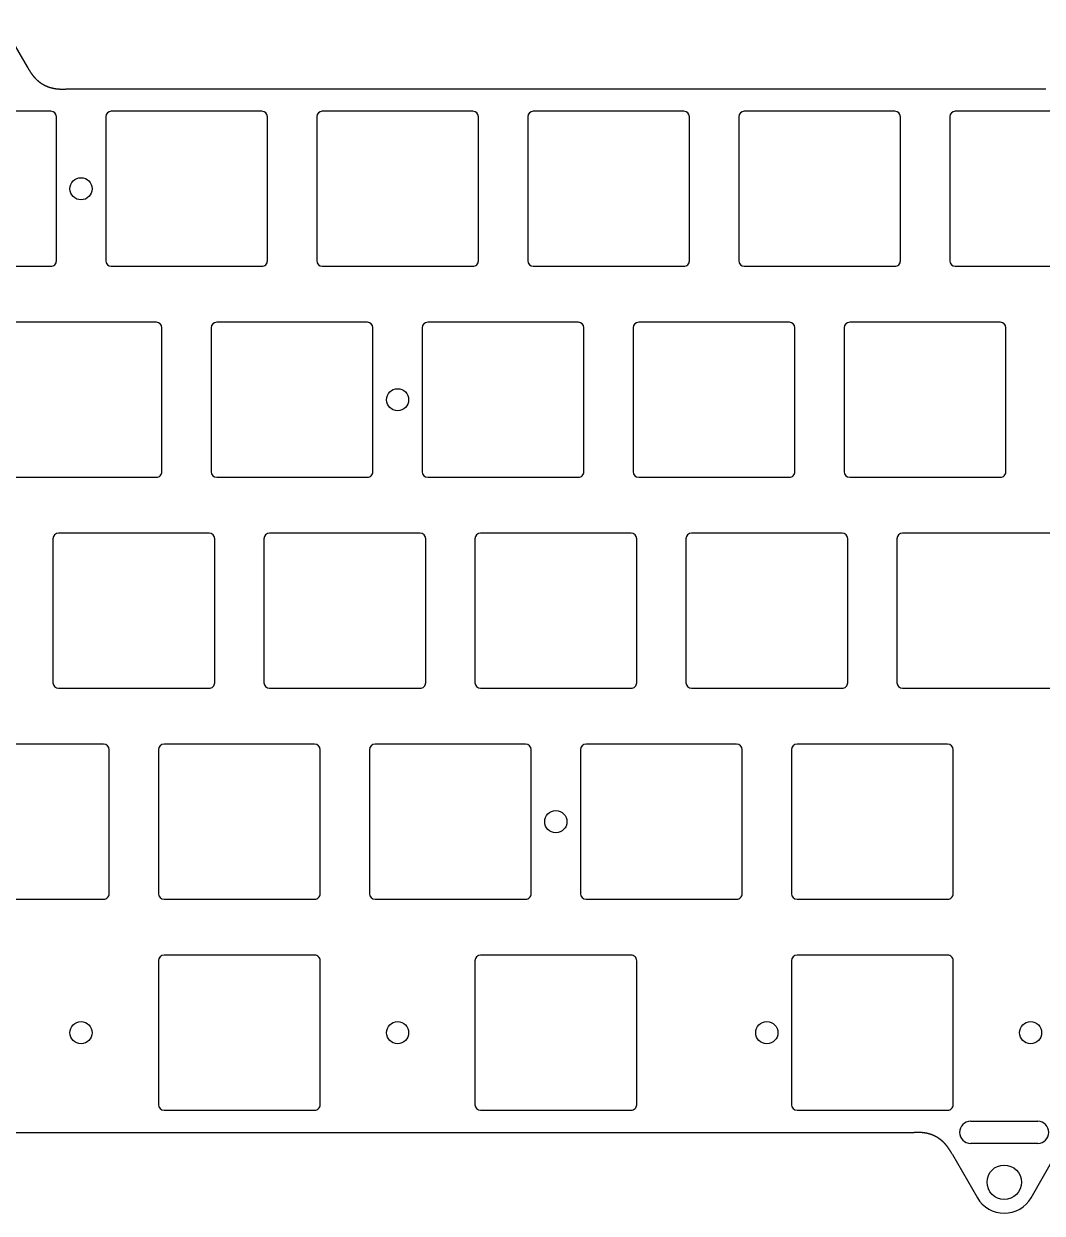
# Model space of a CAD drawing. Header units: millimetres. Extents: x -9 to 276, y -92 to 16.
# Drawn here: x 137.7 to 229.7, y -92.5 to 14.9 of the extents above; entities that cross this region are included whole.
import ezdxf

# ---------------------------------------------------------------- set-up
doc = ezdxf.new("R2010")
doc.units = ezdxf.units.MM
doc.layers.get('0').update_dxf_attribs({"linetype": 'CONTINUOUS'})
doc.layers.add('Edge.Cuts', color=53, linetype='CONTINUOUS', true_color=0xc8a339)

msp = doc.modelspace()

# ---------------------------------------------------------------- linework, layer by layer
for points in [[(164.4625, -82.700025), (164.4625, -69.700025, 0.4142135624), (163.9625, -69.200025), (150.3625, -69.200025, 0.4142123908), (149.8625, -69.700025), (149.8625, -82.700025, 0.4142123908), (150.3625, -83.200025), (163.9625, -83.200025, 0.4142135624)], [(193.0375, -82.700025), (193.0375, -69.700025, 0.4142135624), (192.5375, -69.200025), (178.9375, -69.200025, 0.4142123908), (178.4375, -69.700025), (178.4375, -82.700025, 0.4142123908), (178.9375, -83.200025), (192.5375, -83.200025, 0.4142135624)], [(207.0125, -69.700025), (207.0125, -82.700025, 0.4142123908), (207.5125, -83.200025), (221.1125, -83.200025, 0.4142135624), (221.6125, -82.700025), (221.6125, -69.700025, 0.4142135624), (221.1125, -69.200025), (207.5125, -69.200025, 0.4142123908)]]:
    msp.add_lwpolyline(points, format="xyb", close=True)
for centre in [(142.875, -76.2), (171.45, -76.2), (204.7875, -76.2), (228.6, -76.2)]:
    msp.add_circle(centre, 1)
at = {"layer": 'Edge.Cuts', "linetype": 'CONTINUOUS'}
for p, q in [((138.026537, 11), (135.774871, 14.9)), ((138.026537, 11), (138.048643, 10.961725)), ((138.048643, 10.961725), (138.070962, 10.923156)), ((138.070962, 10.923156), (138.082212, 10.903769)), ((138.082212, 10.903769), (138.093527, 10.884317)), ((138.093527, 10.884317), (138.104911, 10.864802)), ((138.104911, 10.864802), (138.116369, 10.845228)), ((138.116369, 10.845228), (138.127904, 10.825597)), ((138.127904, 10.825597), (138.13952, 10.805913)), ((138.13952, 10.805913), (138.151221, 10.786177)), ((138.151221, 10.786177), (138.163012, 10.766393)), ((138.163012, 10.766393), (138.174895, 10.746563)), ((138.174895, 10.746563), (138.186876, 10.726691)), ((138.186876, 10.726691), (138.198958, 10.706778)), ((138.198958, 10.706778), (138.211144, 10.686828)), ((138.211144, 10.686828), (138.223439, 10.666844)), ((138.223439, 10.666844), (138.229629, 10.656839)), ((138.229629, 10.656839), (138.235848, 10.646828)), ((138.235848, 10.646828), (138.242096, 10.636808)), ((138.242096, 10.636808), (138.248373, 10.626782)), ((138.248373, 10.626782), (138.254681, 10.61675)), ((138.254681, 10.61675), (138.261019, 10.606711)), ((138.261019, 10.606711), (138.267389, 10.596666)), ((138.267389, 10.596666), (138.27379, 10.586616)), ((138.27379, 10.586616), (138.280223, 10.576561)), ((138.280223, 10.576561), (138.286689, 10.566501)), ((138.286689, 10.566501), (138.293189, 10.556436)), ((138.293189, 10.556436), (138.299722, 10.546367)), ((138.299722, 10.546367), (138.306289, 10.536295)), ((138.306289, 10.536295), (138.312891, 10.526219)), ((138.312891, 10.526219), (138.319528, 10.51614)), ((138.319528, 10.51614), (138.3262, 10.506058)), ((138.3262, 10.506058), (138.332909, 10.495974)), ((138.332909, 10.495974), (138.339654, 10.485888)), ((138.339654, 10.485888), (138.346437, 10.4758)), ((138.346437, 10.4758), (138.353257, 10.465711)), ((138.353257, 10.465711), (138.360115, 10.45562)), ((138.360115, 10.45562), (138.367012, 10.445529)), ((138.367012, 10.445529), (138.373948, 10.435438)), ((138.373948, 10.435438), (138.380924, 10.425347)), ((138.380924, 10.425347), (138.38794, 10.415256)), ((138.38794, 10.415256), (138.394996, 10.405166)), ((138.394996, 10.405166), (138.402094, 10.395077)), ((138.402094, 10.395077), (138.409233, 10.384989)), ((138.409233, 10.384989), (138.416414, 10.374903)), ((138.416414, 10.374903), (138.423638, 10.36482)), ((138.423638, 10.36482), (138.430905, 10.354738)), ((138.430905, 10.354738), (138.438215, 10.34466)), ((138.438215, 10.34466), (138.44557, 10.334585)), ((138.44557, 10.334585), (138.452969, 10.324513)), ((138.452969, 10.324513), (138.460413, 10.314445)), ((138.460413, 10.314445), (138.467902, 10.304381)), ((138.467902, 10.304381), (138.475438, 10.294322)), ((138.475438, 10.294322), (138.48302, 10.284267)), ((138.48302, 10.284267), (138.49065, 10.274218)), ((138.49065, 10.274218), (138.498327, 10.264175)), ((138.498327, 10.264175), (138.506052, 10.254137)), ((138.506052, 10.254137), (138.513825, 10.244105)), ((138.513825, 10.244105), (138.521648, 10.234081)), ((138.521648, 10.234081), (138.52952, 10.224063)), ((138.52952, 10.224063), (138.537442, 10.214052)), ((138.537442, 10.214052), (138.545414, 10.204049)), ((138.545414, 10.204049), (138.553438, 10.194055)), ((138.553438, 10.194055), (138.561513, 10.184068)), ((138.561513, 10.184068), (138.56964, 10.17409)), ((138.56964, 10.17409), (138.577819, 10.164121)), ((138.577819, 10.164121), (138.586052, 10.154162)), ((138.586052, 10.154162), (138.594338, 10.144212)), ((138.594338, 10.144212), (138.602678, 10.134273)), ((138.602678, 10.134273), (138.611072, 10.124344)), ((138.611072, 10.124344), (138.619522, 10.114425)), ((138.619522, 10.114425), (138.628026, 10.104518)), ((138.628026, 10.104518), (138.636587, 10.094622)), ((138.636587, 10.094622), (138.645205, 10.084738)), ((138.645205, 10.084738), (138.653879, 10.074866)), ((138.653879, 10.074866), (138.662611, 10.065007)), ((138.662611, 10.065007), (138.6714, 10.055161)), ((138.6714, 10.055161), (138.680248, 10.045327)), ((138.680248, 10.045327), (138.689155, 10.035508)), ((138.689155, 10.035508), (138.698122, 10.025702)), ((138.698122, 10.025702), (138.707148, 10.01591)), ((138.707148, 10.01591), (138.716235, 10.006133)), ((138.716235, 10.006133), (138.725383, 9.996371)), ((138.725383, 9.996371), (138.734592, 9.986624)), ((138.734592, 9.986624), (138.743863, 9.976893)), ((138.743863, 9.976893), (138.753196, 9.967178)), ((138.753196, 9.967178), (138.762593, 9.957479)), ((138.762593, 9.957479), (138.772052, 9.947796)), ((138.772052, 9.947796), (138.781576, 9.938131)), ((138.781576, 9.938131), (138.791164, 9.928483)), ((138.791164, 9.928483), (138.800817, 9.918853)), ((138.800817, 9.918853), (138.810535, 9.909241)), ((138.810535, 9.909241), (138.820319, 9.899647)), ((138.820319, 9.899647), (138.830169, 9.890072)), ((138.830169, 9.890072), (138.840087, 9.880516)), ((138.840087, 9.880516), (138.850071, 9.87098)), ((138.850071, 9.87098), (138.860124, 9.861463)), ((138.860124, 9.861463), (138.870245, 9.851966)), ((138.870245, 9.851966), (138.880434, 9.84249)), ((138.880434, 9.84249), (138.890693, 9.833035)), ((138.890693, 9.833035), (138.901022, 9.823601)), ((138.901022, 9.823601), (138.911421, 9.814188)), ((138.911421, 9.814188), (138.921891, 9.804797)), ((138.921891, 9.804797), (138.932433, 9.795429)), ((138.932433, 9.795429), (138.943046, 9.786083)), ((138.943046, 9.786083), (138.953731, 9.77676)), ((138.953731, 9.77676), (138.96449, 9.76746)), ((138.96449, 9.76746), (138.975321, 9.758183)), ((138.975321, 9.758183), (138.986226, 9.748931)), ((138.986226, 9.748931), (138.997206, 9.739703)), ((138.997206, 9.739703), (139.003256, 9.734655)), ((139.003256, 9.734655), (139.009318, 9.729623)), ((139.009318, 9.729623), (139.015391, 9.724608)), ((139.015391, 9.724608), (139.021476, 9.71961)), ((139.021476, 9.71961), (139.027572, 9.714627)), ((139.027572, 9.714627), (139.033679, 9.709662)), ((139.033679, 9.709662), (139.039798, 9.704712)), ((139.039798, 9.704712), (139.045929, 9.69978)), ((139.045929, 9.69978), (139.052071, 9.694863)), ((139.052071, 9.694863), (139.058224, 9.689964)), ((139.058224, 9.689964), (139.064388, 9.68508)), ((139.064388, 9.68508), (139.070564, 9.680214)), ((139.070564, 9.680214), (139.076751, 9.675364)), ((139.076751, 9.675364), (139.082949, 9.67053)), ((139.082949, 9.67053), (139.089159, 9.665713)), ((139.089159, 9.665713), (139.09538, 9.660913)), ((139.09538, 9.660913), (139.101612, 9.656129)), ((139.101612, 9.656129), (139.107855, 9.651362)), ((139.107855, 9.651362), (139.114109, 9.646612)), ((139.114109, 9.646612), (139.120375, 9.641878)), ((139.120375, 9.641878), (139.126651, 9.637161)), ((139.126651, 9.637161), (139.132939, 9.632461)), ((139.132939, 9.632461), (139.139237, 9.627777)), ((139.139237, 9.627777), (139.145547, 9.62311)), ((139.145547, 9.62311), (139.151868, 9.61846)), ((139.151868, 9.61846), (139.158199, 9.613827)), ((139.158199, 9.613827), (139.164542, 9.60921)), ((139.164542, 9.60921), (139.170895, 9.604611)), ((139.170895, 9.604611), (139.17726, 9.600028)), ((139.17726, 9.600028), (139.183635, 9.595461)), ((139.183635, 9.595461), (139.190021, 9.590912)), ((139.190021, 9.590912), (139.196418, 9.586379)), ((139.196418, 9.586379), (139.202826, 9.581864)), ((139.202826, 9.581864), (139.209244, 9.577365)), ((139.209244, 9.577365), (139.215673, 9.572883)), ((139.215673, 9.572883), (139.222113, 9.568418)), ((139.222113, 9.568418), (139.228564, 9.56397)), ((139.228564, 9.56397), (139.235025, 9.559539)), ((139.235025, 9.559539), (139.241497, 9.555124)), ((139.241497, 9.555124), (139.24798, 9.550727)), ((139.24798, 9.550727), (139.254473, 9.546347)), ((139.254473, 9.546347), (139.260977, 9.541983)), ((139.260977, 9.541983), (139.267492, 9.537637)), ((139.267492, 9.537637), (139.274017, 9.533308)), ((139.274017, 9.533308), (139.280552, 9.528995)), ((139.280552, 9.528995), (139.287098, 9.5247)), ((139.287098, 9.5247), (139.293655, 9.520422)), ((139.293655, 9.520422), (139.300222, 9.516161)), ((139.300222, 9.516161), (139.306799, 9.511917)), ((139.306799, 9.511917), (139.313387, 9.50769)), ((139.313387, 9.50769), (139.319985, 9.50348)), ((139.319985, 9.50348), (139.326593, 9.499287)), ((139.326593, 9.499287), (139.333212, 9.495111)), ((139.333212, 9.495111), (139.339841, 9.490953)), ((139.339841, 9.490953), (139.34648, 9.486812)), ((139.34648, 9.486812), (139.35313, 9.482687)), ((139.35313, 9.482687), (139.35979, 9.47858)), ((139.35979, 9.47858), (139.36646, 9.474491)), ((139.36646, 9.474491), (139.37314, 9.470418)), ((139.37314, 9.470418), (139.37983, 9.466363)), ((139.37983, 9.466363), (139.386531, 9.462325)), ((139.386531, 9.462325), (139.393241, 9.458304)), ((139.393241, 9.458304), (139.399962, 9.454301)), ((139.399962, 9.454301), (139.406693, 9.450314)), ((139.406693, 9.450314), (139.413433, 9.446346)), ((139.413433, 9.446346), (139.420184, 9.442394)), ((139.420184, 9.442394), (139.426945, 9.43846)), ((139.426945, 9.43846), (139.433716, 9.434543)), ((139.433716, 9.434543), (139.440496, 9.430643)), ((139.440496, 9.430643), (139.447287, 9.426761)), ((139.447287, 9.426761), (139.454087, 9.422896)), ((139.454087, 9.422896), (139.460898, 9.419049)), ((139.460898, 9.419049), (139.467718, 9.415219)), ((139.467718, 9.415219), (139.474548, 9.411406)), ((139.474548, 9.411406), (139.481387, 9.407611)), ((139.481387, 9.407611), (139.488237, 9.403834)), ((139.488237, 9.403834), (139.495096, 9.400073)), ((139.495096, 9.400073), (139.501965, 9.396331)), ((139.501965, 9.396331), (139.508844, 9.392606)), ((139.508844, 9.392606), (139.515732, 9.388898)), ((139.515732, 9.388898), (139.52263, 9.385208)), ((139.52263, 9.385208), (139.529538, 9.381535)), ((139.529538, 9.381535), (139.536455, 9.37788)), ((139.536455, 9.37788), (139.543382, 9.374242)), ((139.543382, 9.374242), (139.550318, 9.370622)), ((139.550318, 9.370622), (139.557264, 9.36702)), ((139.557264, 9.36702), (139.564219, 9.363435)), ((139.564219, 9.363435), (139.571184, 9.359868)), ((139.571184, 9.359868), (139.578158, 9.356319)), ((139.578158, 9.356319), (139.585142, 9.352787)), ((139.585142, 9.352787), (139.592135, 9.349273)), ((139.592135, 9.349273), (139.599137, 9.345776)), ((139.599137, 9.345776), (139.606149, 9.342297)), ((139.606149, 9.342297), (139.61317, 9.338836)), ((139.61317, 9.338836), (139.620201, 9.335392)), ((139.620201, 9.335392), (139.627241, 9.331967)), ((139.627241, 9.331967), (139.63429, 9.328559)), ((139.63429, 9.328559), (139.641348, 9.325169)), ((139.641348, 9.325169), (139.648415, 9.321796)), ((139.648415, 9.321796), (139.655492, 9.318441)), ((139.655492, 9.318441), (139.662578, 9.315104)), ((139.662578, 9.315104), (139.669673, 9.311785)), ((139.669673, 9.311785), (139.676777, 9.308484)), ((139.676777, 9.308484), (139.68389, 9.305201)), ((139.68389, 9.305201), (139.691012, 9.301935)), ((139.691012, 9.301935), (139.698144, 9.298687)), ((139.698144, 9.298687), (139.705284, 9.295457)), ((139.705284, 9.295457), (139.712433, 9.292245)), ((139.712433, 9.292245), (139.719591, 9.289051)), ((139.719591, 9.289051), (139.726759, 9.285875)), ((139.726759, 9.285875), (139.733935, 9.282717)), ((139.733935, 9.282717), (139.74112, 9.279577)), ((139.74112, 9.279577), (139.748314, 9.276454)), ((139.748314, 9.276454), (139.755516, 9.27335)), ((139.755516, 9.27335), (139.762728, 9.270263)), ((139.762728, 9.270263), (139.769948, 9.267195)), ((139.769948, 9.267195), (139.777177, 9.264145)), ((139.777177, 9.264145), (139.784415, 9.261112)), ((139.784415, 9.261112), (139.791662, 9.258098)), ((139.791662, 9.258098), (139.798917, 9.255101)), ((139.798917, 9.255101), (139.806181, 9.252123)), ((139.806181, 9.252123), (139.813454, 9.249163)), ((139.813454, 9.249163), (139.820735, 9.246221)), ((139.820735, 9.246221), (139.828025, 9.243297)), ((139.828025, 9.243297), (139.835323, 9.240391)), ((139.835323, 9.240391), (139.842631, 9.237503)), ((139.842631, 9.237503), (139.849946, 9.234633)), ((139.849946, 9.234633), (139.85727, 9.231782)), ((139.85727, 9.231782), (139.864603, 9.228948)), ((139.864603, 9.228948), (139.871944, 9.226133)), ((139.871944, 9.226133), (139.879293, 9.223336)), ((139.879293, 9.223336), (139.886651, 9.220557)), ((139.886651, 9.220557), (139.894017, 9.217797)), ((139.894017, 9.217797), (139.901392, 9.215054)), ((139.901392, 9.215054), (139.908775, 9.21233)), ((139.908775, 9.21233), (139.916166, 9.209625)), ((139.916166, 9.209625), (139.923566, 9.206937)), ((139.923566, 9.206937), (139.930974, 9.204268)), ((139.930974, 9.204268), (139.93839, 9.201617)), ((139.93839, 9.201617), (139.945814, 9.198984)), ((139.945814, 9.198984), (139.953247, 9.196369)), ((139.953247, 9.196369), (139.960687, 9.193773)), ((139.960687, 9.193773), (139.968136, 9.191196)), ((139.968136, 9.191196), (139.975593, 9.188636)), ((139.975593, 9.188636), (139.983058, 9.186095)), ((139.983058, 9.186095), (139.990531, 9.183572)), ((139.990531, 9.183572), (139.998013, 9.181068)), ((139.998013, 9.181068), (140.005502, 9.178582)), ((140.005502, 9.178582), (140.012999, 9.176115)), ((140.012999, 9.176115), (140.020504, 9.173666)), ((140.020504, 9.173666), (140.028017, 9.171235)), ((140.028017, 9.171235), (140.035539, 9.168823)), ((140.035539, 9.168823), (140.043068, 9.16643)), ((140.043068, 9.16643), (140.050605, 9.164055)), ((140.050605, 9.164055), (140.05126, 9.163849)), ((140.05126, 9.163849), (140.066331, 9.159166)), ((140.066331, 9.159166), (140.081436, 9.154556)), ((140.081436, 9.154556), (140.096576, 9.150018)), ((140.096576, 9.150018), (140.111753, 9.145553)), ((140.111753, 9.145553), (140.126966, 9.14116)), ((140.126966, 9.14116), (140.142218, 9.136839)), ((140.142218, 9.136839), (140.157509, 9.13259)), ((140.157509, 9.13259), (140.172842, 9.128412)), ((140.172842, 9.128412), (140.188216, 9.124305)), ((140.188216, 9.124305), (140.203635, 9.120269)), ((140.203635, 9.120269), (140.219098, 9.116303)), ((140.219098, 9.116303), (140.234608, 9.112408)), ((140.234608, 9.112408), (140.250166, 9.108583)), ((140.250166, 9.108583), (140.265773, 9.104828)), ((140.265773, 9.104828), (140.281431, 9.101143)), ((140.281431, 9.101143), (140.297143, 9.097527)), ((140.297143, 9.097527), (140.312909, 9.09398)), ((140.312909, 9.09398), (140.328731, 9.090502)), ((140.328731, 9.090502), (140.344612, 9.087093)), ((140.344612, 9.087093), (140.360553, 9.083752)), ((140.360553, 9.083752), (140.376556, 9.08048)), ((140.376556, 9.08048), (140.392624, 9.077276)), ((140.392624, 9.077276), (140.408759, 9.074139)), ((140.408759, 9.074139), (140.424962, 9.071071)), ((140.424962, 9.071071), (140.441237, 9.06807)), ((140.441237, 9.06807), (140.457586, 9.065136)), ((140.457586, 9.065136), (140.474012, 9.06227)), ((140.474012, 9.06227), (140.490517, 9.05947)), ((140.490517, 9.05947), (140.507104, 9.056737)), ((140.507104, 9.056737), (140.523778, 9.054071)), ((140.523778, 9.054071), (140.54054, 9.051471)), ((140.54054, 9.051471), (140.557394, 9.048938)), ((140.557394, 9.048938), (140.574344, 9.04647)), ((140.574344, 9.04647), (140.591394, 9.044069)), ((140.591394, 9.044069), (140.608549, 9.041733)), ((140.608549, 9.041733), (140.625811, 9.039462)), ((140.625811, 9.039462), (140.643186, 9.037257)), ((140.643186, 9.037257), (140.660679, 9.035118)), ((140.660679, 9.035118), (140.678296, 9.033043)), ((140.678296, 9.033043), (140.696041, 9.031033)), ((140.696041, 9.031033), (140.71392, 9.029088)), ((140.71392, 9.029088), (140.731941, 9.027208)), ((140.731941, 9.027208), (140.750111, 9.025391)), ((140.750111, 9.025391), (140.768436, 9.02364)), ((140.768436, 9.02364), (140.786925, 9.021952)), ((140.786925, 9.021952), (140.805586, 9.020328)), ((140.805586, 9.020328), (140.82443, 9.018769)), ((140.82443, 9.018769), (140.843468, 9.017272)), ((140.843468, 9.017272), (140.862709, 9.01584)), ((140.862709, 9.01584), (140.882168, 9.014471)), ((140.882168, 9.014471), (140.901858, 9.013165)), ((140.901858, 9.013165), (140.921795, 9.011922)), ((140.921795, 9.011922), (140.941996, 9.010742)), ((140.941996, 9.010742), (140.962482, 9.009624)), ((140.962482, 9.009624), (140.983272, 9.00857)), ((140.983272, 9.00857), (141.004394, 9.007577)), ((141.004394, 9.007577), (141.025875, 9.006648)), ((141.025875, 9.006648), (141.047749, 9.00578)), ((141.047749, 9.00578), (141.070053, 9.004974)), ((141.070053, 9.004974), (141.092833, 9.00423)), ((141.092833, 9.00423), (141.116143, 9.003547)), ((141.116143, 9.003547), (141.140048, 9.002926)), ((141.140048, 9.002926), (141.164625, 9.002365)), ((141.164625, 9.002365), (141.189976, 9.001866)), ((141.189976, 9.001866), (141.216227, 9.001427)), ((141.216227, 9.001427), (141.243544, 9.001048)), ((141.243544, 9.001048), (141.272153, 9.00073)), ((141.272153, 9.00073), (141.30238, 9.00047)), ((141.30238, 9.00047), (141.334715, 9.000269)), ((141.334715, 9.000269), (141.369972, 9.000126)), ((141.369972, 9.000126), (141.409709, 9.000038)), ((141.409709, 9.000038), (141.457742, 9.000003)), ((141.457742, 9.000003), (141.490638, 9)), ((229.984361, 9), (141.490638, 9)), ((140.15, 7), (126.55, 7)), ((140.65, -6.5), (140.65, 6.5)), ((145.1, 6.5), (145.1, -6.5)), ((159.2, 7), (145.6, 7)), ((159.7, -6.5), (159.7, 6.5)), ((164.15, 6.5), (164.15, -6.5)), ((178.25, 7), (164.65, 7)), ((178.75, -6.5), (178.75, 6.5)), ((183.2, 6.5), (183.2, -6.5)), ((197.3, 7), (183.7, 7)), ((197.8, -6.5), (197.8, 6.5)), ((202.25, 6.5), (202.25, -6.5)), ((216.35, 7), (202.75, 7)), ((216.85, -6.5), (216.85, 6.5)), ((221.3, 6.5), (221.3, -6.5)), ((235.4, 7), (221.8, 7)), ((126.55, -7), (140.15, -7)), ((145.6, -7), (159.2, -7)), ((164.65, -7), (178.25, -7)), ((183.7, -7), (197.3, -7)), ((202.75, -7), (216.35, -7)), ((221.8, -7), (235.4, -7)), ((149.675, -12.05), (136.075, -12.05)), ((150.175, -25.55), (150.175, -12.55)), ((154.625, -12.55), (154.625, -25.55)), ((168.725, -12.05), (155.125, -12.05)), ((169.225, -25.55), (169.225, -12.55)), ((173.675, -12.55), (173.675, -25.55)), ((187.775, -12.05), (174.175, -12.05)), ((188.275, -25.55), (188.275, -12.55)), ((192.725, -12.55), (192.725, -25.55)), ((206.825, -12.05), (193.225, -12.05)), ((207.325, -25.55), (207.325, -12.55)), ((211.775, -12.55), (211.775, -25.55)), ((225.875, -12.05), (212.275, -12.05)), ((226.375, -25.55), (226.375, -12.55)), ((136.075, -26.05), (149.675, -26.05)), ((155.125, -26.05), (168.725, -26.05)), ((174.175, -26.05), (187.775, -26.05)), ((193.225, -26.05), (206.825, -26.05)), ((212.275, -26.05), (225.875, -26.05)), ((154.4375, -31.1), (140.8375, -31.1)), ((173.4875, -31.1), (159.8875, -31.1)), ((192.5375, -31.1), (178.9375, -31.1)), ((211.5875, -31.1), (197.9875, -31.1)), ((230.6375, -31.1), (217.0375, -31.1)), ((140.3375, -31.6), (140.3375, -44.6)), ((154.9375, -44.6), (154.9375, -31.6)), ((159.3875, -31.6), (159.3875, -44.6)), ((173.9875, -44.6), (173.9875, -31.6)), ((178.4375, -31.6), (178.4375, -44.6)), ((193.0375, -44.6), (193.0375, -31.6)), ((197.4875, -31.6), (197.4875, -44.6)), ((212.0875, -44.6), (212.0875, -31.6)), ((216.5375, -31.6), (216.5375, -44.6)), ((140.8375, -45.1), (154.4375, -45.1)), ((159.8875, -45.1), (173.4875, -45.1)), ((178.9375, -45.1), (192.5375, -45.1)), ((197.9875, -45.1), (211.5875, -45.1)), ((217.0375, -45.1), (230.6375, -45.1)), ((144.9125, -50.15), (131.3125, -50.15)), ((163.9625, -50.15), (150.3625, -50.15)), ((183.0125, -50.15), (169.4125, -50.15)), ((202.0625, -50.15), (188.4625, -50.15)), ((221.1125, -50.15), (207.5125, -50.15)), ((145.4125, -63.65), (145.4125, -50.65)), ((149.8625, -50.65), (149.8625, -63.65)), ((164.4625, -63.65), (164.4625, -50.65)), ((168.9125, -50.65), (168.9125, -63.65)), ((183.5125, -63.65), (183.5125, -50.65)), ((187.9625, -50.65), (187.9625, -63.65)), ((202.5625, -63.65), (202.5625, -50.65)), ((207.0125, -50.65), (207.0125, -63.65)), ((221.6125, -63.65), (221.6125, -50.65)), ((131.3125, -64.15), (144.9125, -64.15)), ((150.3625, -64.15), (163.9625, -64.15)), ((169.4125, -64.15), (183.0125, -64.15)), ((188.4625, -64.15), (202.0625, -64.15)), ((207.5125, -64.15), (221.1125, -64.15)), ((223.187512, -84.2), (229.249987, -84.2)), ((48.621888, -85.2), (218.078111, -85.2)), ((218.111017, -85.200003), (218.078111, -85.2)), ((218.159048, -85.200038), (218.111017, -85.200003)), ((218.198783, -85.200126), (218.159048, -85.200038)), ((218.23404, -85.200269), (218.198783, -85.200126)), ((218.266374, -85.20047), (218.23404, -85.200269)), ((218.2966, -85.20073), (218.266374, -85.20047)), ((218.32521, -85.201049), (218.2966, -85.20073)), ((218.352526, -85.201427), (218.32521, -85.201049)), ((218.378777, -85.201866), (218.352526, -85.201427)), ((218.404127, -85.202365), (218.378777, -85.201866)), ((218.428705, -85.202926), (218.404127, -85.202365)), ((218.452609, -85.203547), (218.428705, -85.202926)), ((218.475919, -85.20423), (218.452609, -85.203547)), ((218.498699, -85.204974), (218.475919, -85.20423)), ((218.521003, -85.20578), (218.498699, -85.204974)), ((218.542877, -85.206648), (218.521003, -85.20578)), ((218.564358, -85.207578), (218.542877, -85.206648)), ((218.585479, -85.20857), (218.564358, -85.207578)), ((218.60627, -85.209625), (218.585479, -85.20857)), ((218.626755, -85.210742), (218.60627, -85.209625)), ((218.646956, -85.211922), (218.626755, -85.210742)), ((218.666893, -85.213165), (218.646956, -85.211922)), ((218.686583, -85.214471), (218.666893, -85.213165)), ((218.706042, -85.21584), (218.686583, -85.214471)), ((218.725284, -85.217273), (218.706042, -85.21584)), ((218.744321, -85.218769), (218.725284, -85.217273)), ((218.763165, -85.220329), (218.744321, -85.218769)), ((218.781827, -85.221952), (218.763165, -85.220329)), ((218.800315, -85.22364), (218.781827, -85.221952)), ((218.81864, -85.225392), (218.800315, -85.22364)), ((218.83681, -85.227208), (218.81864, -85.225392)), ((218.854831, -85.229088), (218.83681, -85.227208)), ((218.87271, -85.231033), (218.854831, -85.229088)), ((218.890455, -85.233043), (218.87271, -85.231033)), ((218.908071, -85.235118), (218.890455, -85.233043)), ((218.925564, -85.237258), (218.908071, -85.235118)), ((218.94294, -85.239463), (218.925564, -85.237258)), ((218.960202, -85.241733), (218.94294, -85.239463)), ((218.977356, -85.244069), (218.960202, -85.241733)), ((218.994406, -85.246471), (218.977356, -85.244069)), ((219.011357, -85.248938), (218.994406, -85.246471)), ((219.028211, -85.251472), (219.011357, -85.248938)), ((219.044973, -85.254072), (219.028211, -85.251472)), ((219.061646, -85.256738), (219.044973, -85.254072)), ((219.078234, -85.259471), (219.061646, -85.256738)), ((219.094739, -85.26227), (219.078234, -85.259471)), ((219.111164, -85.265137), (219.094739, -85.26227)), ((219.127513, -85.268071), (219.111164, -85.265137)), ((219.143788, -85.271072), (219.127513, -85.268071)), ((219.159992, -85.27414), (219.143788, -85.271072)), ((219.176126, -85.277276), (219.159992, -85.27414)), ((219.192194, -85.28048), (219.176126, -85.277276)), ((219.208197, -85.283753), (219.192194, -85.28048)), ((219.224138, -85.287093), (219.208197, -85.283753)), ((219.240019, -85.290503), (219.224138, -85.287093)), ((219.255841, -85.29398), (219.240019, -85.290503)), ((219.271607, -85.297527), (219.255841, -85.29398)), ((219.287319, -85.301143), (219.271607, -85.297527)), ((219.302977, -85.304829), (219.287319, -85.301143)), ((219.318584, -85.308584), (219.302977, -85.304829)), ((219.334142, -85.312409), (219.318584, -85.308584)), ((219.349652, -85.316304), (219.334142, -85.312409)), ((219.365115, -85.32027), (219.349652, -85.316304)), ((219.380534, -85.324306), (219.365115, -85.32027)), ((219.395908, -85.328413), (219.380534, -85.324306)), ((219.411241, -85.332591), (219.395908, -85.328413)), ((219.426532, -85.33684), (219.411241, -85.332591)), ((219.441784, -85.341161), (219.426532, -85.33684)), ((219.456997, -85.345554), (219.441784, -85.341161)), ((219.472174, -85.350019), (219.456997, -85.345554)), ((219.487314, -85.354557), (219.472174, -85.350019)), ((219.502419, -85.359167), (219.487314, -85.354557)), ((219.51749, -85.36385), (219.502419, -85.359167)), ((219.518144, -85.364055), (219.51749, -85.36385)), ((219.525681, -85.36643), (219.518144, -85.364055)), ((219.53321, -85.368824), (219.525681, -85.36643)), ((219.540731, -85.371236), (219.53321, -85.368824)), ((219.548244, -85.373666), (219.540731, -85.371236)), ((219.555749, -85.376115), (219.548244, -85.373666)), ((219.563246, -85.378583), (219.555749, -85.376115)), ((219.570736, -85.381069), (219.563246, -85.378583)), ((219.578217, -85.383573), (219.570736, -85.381069)), ((219.58569, -85.386095), (219.578217, -85.383573)), ((219.593155, -85.388636), (219.58569, -85.386095)), ((219.600612, -85.391196), (219.593155, -85.388636)), ((219.60806, -85.393773), (219.600612, -85.391196)), ((219.615501, -85.396369), (219.60806, -85.393773)), ((219.622933, -85.398984), (219.615501, -85.396369)), ((219.630358, -85.401617), (219.622933, -85.398984)), ((219.637774, -85.404268), (219.630358, -85.401617)), ((219.645182, -85.406937), (219.637774, -85.404268)), ((219.652581, -85.409624), (219.645182, -85.406937)), ((219.659972, -85.41233), (219.652581, -85.409624)), ((219.667355, -85.415054), (219.659972, -85.41233)), ((219.67473, -85.417797), (219.667355, -85.415054)), ((219.682096, -85.420557), (219.67473, -85.417797)), ((219.689454, -85.423336), (219.682096, -85.420557)), ((219.696803, -85.426133), (219.689454, -85.423336)), ((219.704144, -85.428948), (219.696803, -85.426133)), ((219.711477, -85.431781), (219.704144, -85.428948)), ((219.718801, -85.434633), (219.711477, -85.431781)), ((219.726116, -85.437503), (219.718801, -85.434633)), ((219.733423, -85.44039), (219.726116, -85.437503)), ((219.740722, -85.443296), (219.733423, -85.44039)), ((219.748012, -85.44622), (219.740722, -85.443296)), ((219.755293, -85.449162), (219.748012, -85.44622)), ((219.762565, -85.452123), (219.755293, -85.449162)), ((219.769829, -85.455101), (219.762565, -85.452123)), ((219.777085, -85.458097), (219.769829, -85.455101)), ((219.784331, -85.461111), (219.777085, -85.458097)), ((219.791569, -85.464144), (219.784331, -85.461111)), ((219.798798, -85.467194), (219.791569, -85.464144)), ((219.806018, -85.470263), (219.798798, -85.467194)), ((219.81323, -85.473349), (219.806018, -85.470263)), ((219.820433, -85.476453), (219.81323, -85.473349)), ((219.827626, -85.479576), (219.820433, -85.476453)), ((219.834812, -85.482716), (219.827626, -85.479576)), ((219.841988, -85.485874), (219.834812, -85.482716)), ((219.849155, -85.48905), (219.841988, -85.485874)), ((219.856313, -85.492244), (219.849155, -85.48905)), ((219.863462, -85.495456), (219.856313, -85.492244)), ((219.870602, -85.498686), (219.863462, -85.495456)), ((219.877734, -85.501934), (219.870602, -85.498686)), ((219.884856, -85.5052), (219.877734, -85.501934)), ((219.891969, -85.508483), (219.884856, -85.5052)), ((219.899073, -85.511784), (219.891969, -85.508483)), ((219.906168, -85.515103), (219.899073, -85.511784)), ((219.913254, -85.51844), (219.906168, -85.515103)), ((219.920331, -85.521795), (219.913254, -85.51844)), ((219.927398, -85.525167), (219.920331, -85.521795)), ((219.934456, -85.528558), (219.927398, -85.525167)), ((219.941505, -85.531966), (219.934456, -85.528558)), ((219.948545, -85.535391), (219.941505, -85.531966)), ((219.955575, -85.538835), (219.948545, -85.535391)), ((219.962597, -85.542296), (219.955575, -85.538835)), ((219.969608, -85.545775), (219.962597, -85.542296)), ((219.976611, -85.549271), (219.969608, -85.545775)), ((219.983604, -85.552786), (219.976611, -85.549271)), ((219.990588, -85.556317), (219.983604, -85.552786)), ((219.997562, -85.559867), (219.990588, -85.556317)), ((220.004527, -85.563434), (219.997562, -85.559867)), ((220.011482, -85.567019), (220.004527, -85.563434)), ((220.018428, -85.570621), (220.011482, -85.567019)), ((220.025364, -85.574241), (220.018428, -85.570621)), ((220.032291, -85.577879), (220.025364, -85.574241)), ((220.039208, -85.581534), (220.032291, -85.577879)), ((220.046116, -85.585206), (220.039208, -85.581534)), ((220.053014, -85.588897), (220.046116, -85.585206)), ((220.059902, -85.592604), (220.053014, -85.588897)), ((220.066781, -85.596329), (220.059902, -85.592604)), ((220.07365, -85.600072), (220.066781, -85.596329)), ((220.080509, -85.603832), (220.07365, -85.600072)), ((220.087359, -85.60761), (220.080509, -85.603832)), ((220.094198, -85.611405), (220.087359, -85.60761)), ((220.101028, -85.615218), (220.094198, -85.611405)), ((220.107848, -85.619048), (220.101028, -85.615218)), ((220.114659, -85.622895), (220.107848, -85.619048)), ((220.121459, -85.62676), (220.114659, -85.622895)), ((220.12825, -85.630642), (220.121459, -85.62676)), ((220.13503, -85.634542), (220.12825, -85.630642)), ((220.141801, -85.638459), (220.13503, -85.634542)), ((220.148562, -85.642393), (220.141801, -85.638459)), ((220.155313, -85.646344), (220.148562, -85.642393)), ((220.162053, -85.650313), (220.155313, -85.646344)), ((220.168784, -85.654299), (220.162053, -85.650313)), ((220.175505, -85.658303), (220.168784, -85.654299)), ((220.182215, -85.662324), (220.175505, -85.658303)), ((220.188916, -85.666362), (220.182215, -85.662324)), ((220.195606, -85.670417), (220.188916, -85.666362)), ((220.202287, -85.67449), (220.195606, -85.670417)), ((220.208957, -85.678579), (220.202287, -85.67449)), ((220.215616, -85.682686), (220.208957, -85.678579)), ((220.222266, -85.68681), (220.215616, -85.682686)), ((220.228905, -85.690952), (220.222266, -85.68681)), ((220.235534, -85.69511), (220.228905, -85.690952)), ((220.242153, -85.699286), (220.235534, -85.69511)), ((220.248762, -85.703479), (220.242153, -85.699286)), ((220.25536, -85.707688), (220.248762, -85.703479)), ((220.261948, -85.711915), (220.25536, -85.707688)), ((220.268525, -85.71616), (220.261948, -85.711915)), ((220.275092, -85.720421), (220.268525, -85.71616)), ((220.281648, -85.724699), (220.275092, -85.720421)), ((220.288194, -85.728994), (220.281648, -85.724699)), ((220.29473, -85.733307), (220.288194, -85.728994)), ((220.301255, -85.737636), (220.29473, -85.733307)), ((220.307769, -85.741982), (220.301255, -85.737636)), ((220.314273, -85.746346), (220.307769, -85.741982)), ((220.320767, -85.750726), (220.314273, -85.746346)), ((220.327249, -85.755123), (220.320767, -85.750726)), ((220.333722, -85.759538), (220.327249, -85.755123)), ((220.340183, -85.763969), (220.333722, -85.759538)), ((220.346634, -85.768417), (220.340183, -85.763969)), ((220.353074, -85.772882), (220.346634, -85.768417)), ((220.359503, -85.777364), (220.353074, -85.772882)), ((220.365922, -85.781863), (220.359503, -85.777364)), ((220.372329, -85.786379), (220.365922, -85.781863)), ((220.378726, -85.790911), (220.372329, -85.786379)), ((220.385113, -85.795461), (220.378726, -85.790911)), ((220.391488, -85.800027), (220.385113, -85.795461)), ((220.397852, -85.80461), (220.391488, -85.800027)), ((220.404206, -85.80921), (220.397852, -85.80461)), ((220.410548, -85.813826), (220.404206, -85.80921)), ((220.41688, -85.81846), (220.410548, -85.813826)), ((220.423201, -85.82311), (220.41688, -85.81846)), ((220.42951, -85.827777), (220.423201, -85.82311)), ((220.435809, -85.83246), (220.42951, -85.827777)), ((220.442097, -85.837161), (220.435809, -85.83246)), ((220.448373, -85.841878), (220.442097, -85.837161)), ((220.454639, -85.846611), (220.448373, -85.841878)), ((220.460893, -85.851362), (220.454639, -85.846611)), ((220.467136, -85.856129), (220.460893, -85.851362)), ((220.473368, -85.860913), (220.467136, -85.856129)), ((220.479589, -85.865713), (220.473368, -85.860913)), ((220.485799, -85.87053), (220.479589, -85.865713)), ((220.491997, -85.875363), (220.485799, -85.87053)), ((220.498184, -85.880213), (220.491997, -85.875363)), ((220.50436, -85.88508), (220.498184, -85.880213)), ((220.510525, -85.889963), (220.50436, -85.88508)), ((220.516678, -85.894863), (220.510525, -85.889963)), ((220.52282, -85.899779), (220.516678, -85.894863)), ((220.52895, -85.904712), (220.52282, -85.899779)), ((220.535069, -85.909662), (220.52895, -85.904712)), ((220.541177, -85.914627), (220.535069, -85.909662)), ((220.547273, -85.91961), (220.541177, -85.914627)), ((220.553358, -85.924608), (220.547273, -85.91961)), ((220.559431, -85.929623), (220.553358, -85.924608)), ((220.565493, -85.934655), (220.559431, -85.929623)), ((220.571543, -85.939703), (220.565493, -85.934655)), ((220.582523, -85.948931), (220.571543, -85.939703)), ((220.593428, -85.958183), (220.582523, -85.948931)), ((220.60426, -85.96746), (220.593428, -85.958183)), ((220.615018, -85.97676), (220.60426, -85.96746)), ((220.625703, -85.986083), (220.615018, -85.97676)), ((220.636316, -85.995429), (220.625703, -85.986083)), ((220.646858, -86.004797), (220.636316, -85.995429)), ((220.657328, -86.014188), (220.646858, -86.004797)), ((220.667727, -86.023601), (220.657328, -86.014188)), ((220.678056, -86.033035), (220.667727, -86.023601)), ((220.688315, -86.04249), (220.678056, -86.033035)), ((220.698505, -86.051967), (220.688315, -86.04249)), ((220.708625, -86.061463), (220.698505, -86.051967)), ((220.718678, -86.07098), (220.708625, -86.061463)), ((220.728663, -86.080516), (220.718678, -86.07098)), ((220.73858, -86.090072), (220.728663, -86.080516)), ((220.74843, -86.099647), (220.73858, -86.090072)), ((220.758214, -86.109241), (220.74843, -86.099647)), ((220.767933, -86.118853), (220.758214, -86.109241)), ((220.777586, -86.128484), (220.767933, -86.118853)), ((220.787174, -86.138131), (220.777586, -86.128484)), ((220.796697, -86.147797), (220.787174, -86.138131)), ((220.806157, -86.157479), (220.796697, -86.147797)), ((220.815553, -86.167178), (220.806157, -86.157479)), ((220.824887, -86.176893), (220.815553, -86.167178)), ((220.834158, -86.186624), (220.824887, -86.176893)), ((220.843367, -86.196371), (220.834158, -86.186624)), ((220.852514, -86.206133), (220.843367, -86.196371)), ((220.861601, -86.21591), (220.852514, -86.206133)), ((220.870628, -86.225702), (220.861601, -86.21591)), ((220.879594, -86.235508), (220.870628, -86.225702)), ((220.888501, -86.245328), (220.879594, -86.235508)), ((220.897349, -86.255161), (220.888501, -86.245328)), ((220.906139, -86.265007), (220.897349, -86.255161)), ((220.914871, -86.274867), (220.906139, -86.265007)), ((220.923545, -86.284739), (220.914871, -86.274867)), ((220.932162, -86.294623), (220.923545, -86.284739)), ((220.940723, -86.304518), (220.932162, -86.294623)), ((220.949228, -86.314426), (220.940723, -86.304518)), ((220.957677, -86.324344), (220.949228, -86.314426)), ((220.966072, -86.334273), (220.957677, -86.324344)), ((220.974412, -86.344213), (220.966072, -86.334273)), ((220.982698, -86.354163), (220.974412, -86.344213)), ((220.99093, -86.364122), (220.982698, -86.354163)), ((220.99911, -86.374091), (220.99093, -86.364122)), ((221.007237, -86.384069), (220.99911, -86.374091)), ((221.015312, -86.394055), (221.007237, -86.384069)), ((221.023335, -86.40405), (221.015312, -86.394055)), ((221.031308, -86.414053), (221.023335, -86.40405)), ((221.03923, -86.424063), (221.031308, -86.414053)), ((221.047102, -86.434081), (221.03923, -86.424063)), ((221.054924, -86.444106), (221.047102, -86.434081)), ((221.062698, -86.454137), (221.054924, -86.444106)), ((221.070423, -86.464175), (221.062698, -86.454137)), ((221.0781, -86.474219), (221.070423, -86.464175)), ((221.085729, -86.484268), (221.0781, -86.474219)), ((221.093311, -86.494322), (221.085729, -86.484268)), ((221.100847, -86.504381), (221.093311, -86.494322)), ((221.108337, -86.514445), (221.100847, -86.504381)), ((221.115781, -86.524513), (221.108337, -86.514445)), ((221.12318, -86.534585), (221.115781, -86.524513)), ((221.130534, -86.54466), (221.12318, -86.534585)), ((221.137845, -86.554739), (221.130534, -86.54466)), ((221.145112, -86.56482), (221.137845, -86.554739)), ((221.152335, -86.574904), (221.145112, -86.56482)), ((221.159517, -86.58499), (221.152335, -86.574904)), ((221.166656, -86.595077), (221.159517, -86.58499)), ((221.173753, -86.605166), (221.166656, -86.595077)), ((221.180809, -86.615256), (221.173753, -86.605166)), ((221.187825, -86.625347), (221.180809, -86.615256)), ((221.194801, -86.635439), (221.187825, -86.625347)), ((221.201737, -86.64553), (221.194801, -86.635439)), ((221.208634, -86.655621), (221.201737, -86.64553)), ((221.215492, -86.665711), (221.208634, -86.655621)), ((221.222312, -86.6758), (221.215492, -86.665711)), ((221.229095, -86.685888), (221.222312, -86.6758)), ((221.23584, -86.695974), (221.229095, -86.685888)), ((221.242549, -86.706058), (221.23584, -86.695974)), ((221.249222, -86.71614), (221.242549, -86.706058)), ((221.255859, -86.726219), (221.249222, -86.71614)), ((221.26246, -86.736295), (221.255859, -86.726219)), ((221.269028, -86.746368), (221.26246, -86.736295)), ((221.27556, -86.756436), (221.269028, -86.746368)), ((221.28206, -86.766501), (221.27556, -86.756436)), ((221.288526, -86.776561), (221.28206, -86.766501)), ((221.294959, -86.786616), (221.288526, -86.776561)), ((221.301361, -86.796667), (221.294959, -86.786616)), ((221.30773, -86.806711), (221.301361, -86.796667)), ((221.314068, -86.81675), (221.30773, -86.806711)), ((221.320376, -86.826783), (221.314068, -86.81675)), ((221.326654, -86.836809), (221.320376, -86.826783)), ((221.332901, -86.846828), (221.326654, -86.836809)), ((221.33912, -86.85684), (221.332901, -86.846828)), ((221.34531, -86.866844), (221.33912, -86.85684)), ((221.357605, -86.886828), (221.34531, -86.866844)), ((221.369792, -86.906778), (221.357605, -86.886828)), ((221.381873, -86.926691), (221.369792, -86.906778)), ((221.393854, -86.946563), (221.381873, -86.926691)), ((221.405737, -86.966393), (221.393854, -86.946563)), ((221.417528, -86.986177), (221.405737, -86.966393)), ((221.429229, -87.005913), (221.417528, -86.986177)), ((229.249987, -86.2), (223.187512, -86.2)), ((221.440845, -87.025598), (221.429229, -87.005913)), ((221.45238, -87.045228), (221.440845, -87.025598)), ((221.463838, -87.064802), (221.45238, -87.045228)), ((221.475222, -87.084317), (221.463838, -87.064802)), ((221.486537, -87.103769), (221.475222, -87.084317)), ((221.497787, -87.123156), (221.486537, -87.103769)), ((221.520106, -87.161725), (221.497787, -87.123156)), ((221.542212, -87.2), (221.520106, -87.161725)), ((221.542212, -87.2), (223.793879, -91.1)), ((228.643621, -91.1), (230.895287, -87.2))]:
    msp.add_line(p, q, dxfattribs=at)
at = {"layer": 'Edge.Cuts'}
for centre, radius in [((142.875, 0), 1), ((171.45, -19.05), 1), ((185.7375, -57.15), 1), ((226.21875, -89.7), 1.55)]:
    msp.add_circle(centre, radius, dxfattribs=at)
for centre, radius, start, end in [((140.15, 6.5), 0.5, 0, 90), ((145.6001, 6.4999), 0.5001, 90.01145499, 179.98854314), ((159.2, 6.5), 0.5, 0, 90), ((164.6501, 6.4999), 0.5001, 90.01145499, 179.98854314), ((178.25, 6.5), 0.5, 0, 90), ((183.7001, 6.4999), 0.5001, 90.01145499, 179.98854314), ((197.3, 6.5), 0.5, 0, 90), ((202.7501, 6.4999), 0.5001, 90.01145499, 179.98854314), ((216.35, 6.5), 0.5, 0, 90), ((221.8001, 6.4999), 0.5001, 90.01145499, 179.98854314), ((140.1501, -6.5001), 0.4999, -90.01146333, 0.01146145), ((145.6, -6.5), 0.5, -180, -90), ((159.2001, -6.5001), 0.4999, -90.01146333, 0.01146145), ((164.65, -6.5), 0.5, -180, -90), ((178.2501, -6.5001), 0.4999, -90.01146333, 0.01146145), ((183.7, -6.5), 0.5, -180, -90), ((197.3001, -6.5001), 0.4999, -90.01146333, 0.01146145), ((202.75, -6.5), 0.5, -180, -90), ((216.3501, -6.5001), 0.4999, -90.01146333, 0.01146145), ((221.8, -6.5), 0.5, -180, -90), ((149.675, -12.55), 0.5, 0, 90), ((155.1251, -12.5501), 0.5001, 90.01145499, 179.98854314), ((168.725, -12.55), 0.5, 0, 90), ((174.1751, -12.5501), 0.5001, 90.01145499, 179.98854314), ((187.775, -12.55), 0.5, 0, 90), ((193.2251, -12.5501), 0.5001, 90.01145499, 179.98854314), ((206.825, -12.55), 0.5, 0, 90), ((212.2751, -12.5501), 0.5001, 90.01145499, 179.98854314), ((225.875, -12.55), 0.5, 0, 90), ((149.6751, -25.5501), 0.4999, -90.01146333, 0.01146145), ((155.125, -25.55), 0.5, -180, -90), ((168.7251, -25.5501), 0.4999, -90.01146333, 0.01146145), ((174.175, -25.55), 0.5, -180, -90), ((187.7751, -25.5501), 0.4999, -90.01146333, 0.01146145), ((193.225, -25.55), 0.5, -180, -90), ((206.8251, -25.5501), 0.4999, -90.01146333, 0.01146145), ((212.275, -25.55), 0.5, -180, -90), ((225.8751, -25.5501), 0.4999, -90.01146333, 0.01146145), ((140.8376, -31.6001), 0.5001, 90.01145499, 179.98854314), ((154.4375, -31.6), 0.5, 0, 90), ((159.8876, -31.6001), 0.5001, 90.01145499, 179.98854314), ((173.4875, -31.6), 0.5, 0, 90), ((178.9376, -31.6001), 0.5001, 90.01145499, 179.98854314), ((192.5375, -31.6), 0.5, 0, 90), ((197.9876, -31.6001), 0.5001, 90.01145499, 179.98854314), ((211.5875, -31.6), 0.5, 0, 90), ((217.0376, -31.6001), 0.5001, 90.01145499, 179.98854314), ((140.8375, -44.6), 0.5, -180, -90), ((154.4376, -44.6001), 0.4999, -90.01146333, 0.01146145), ((159.8875, -44.6), 0.5, -180, -90), ((173.4876, -44.6001), 0.4999, -90.01146333, 0.01146145), ((178.9375, -44.6), 0.5, -180, -90), ((192.5376, -44.6001), 0.4999, -90.01146333, 0.01146145), ((197.9875, -44.6), 0.5, -180, -90), ((211.5876, -44.6001), 0.4999, -90.01146333, 0.01146145), ((217.0375, -44.6), 0.5, -180, -90), ((144.9125, -50.65), 0.5, 0, 90), ((150.3626, -50.6501), 0.5001, 90.01145499, 179.98854314), ((163.9625, -50.65), 0.5, 0, 90), ((169.4126, -50.6501), 0.5001, 90.01145499, 179.98854314), ((183.0125, -50.65), 0.5, 0, 90), ((188.4626, -50.6501), 0.5001, 90.01145499, 179.98854314), ((202.0625, -50.65), 0.5, 0, 90), ((207.5126, -50.6501), 0.5001, 90.01145499, 179.98854314), ((221.1125, -50.65), 0.5, 0, 90), ((144.9126, -63.6501), 0.4999, -90.01146333, 0.01146145), ((150.3625, -63.65), 0.5, -180, -90), ((163.9626, -63.6501), 0.4999, -90.01146333, 0.01146145), ((169.4125, -63.65), 0.5, -180, -90), ((183.0126, -63.6501), 0.4999, -90.01146333, 0.01146145), ((188.4625, -63.65), 0.5, -180, -90), ((202.0626, -63.6501), 0.4999, -90.01146333, 0.01146145), ((207.5125, -63.65), 0.5, -180, -90), ((221.1126, -63.6501), 0.4999, -90.01146333, 0.01146145), ((223.187512, -85.2), 1, -270, -90), ((229.249987, -85.2), 1, -90, 90), ((226.21875, -89.7), 2.8, -149.99999866, -30.00000134)]:
    msp.add_arc(centre, radius, start, end, dxfattribs=at)

doc.saveas('drawing.dxf')
